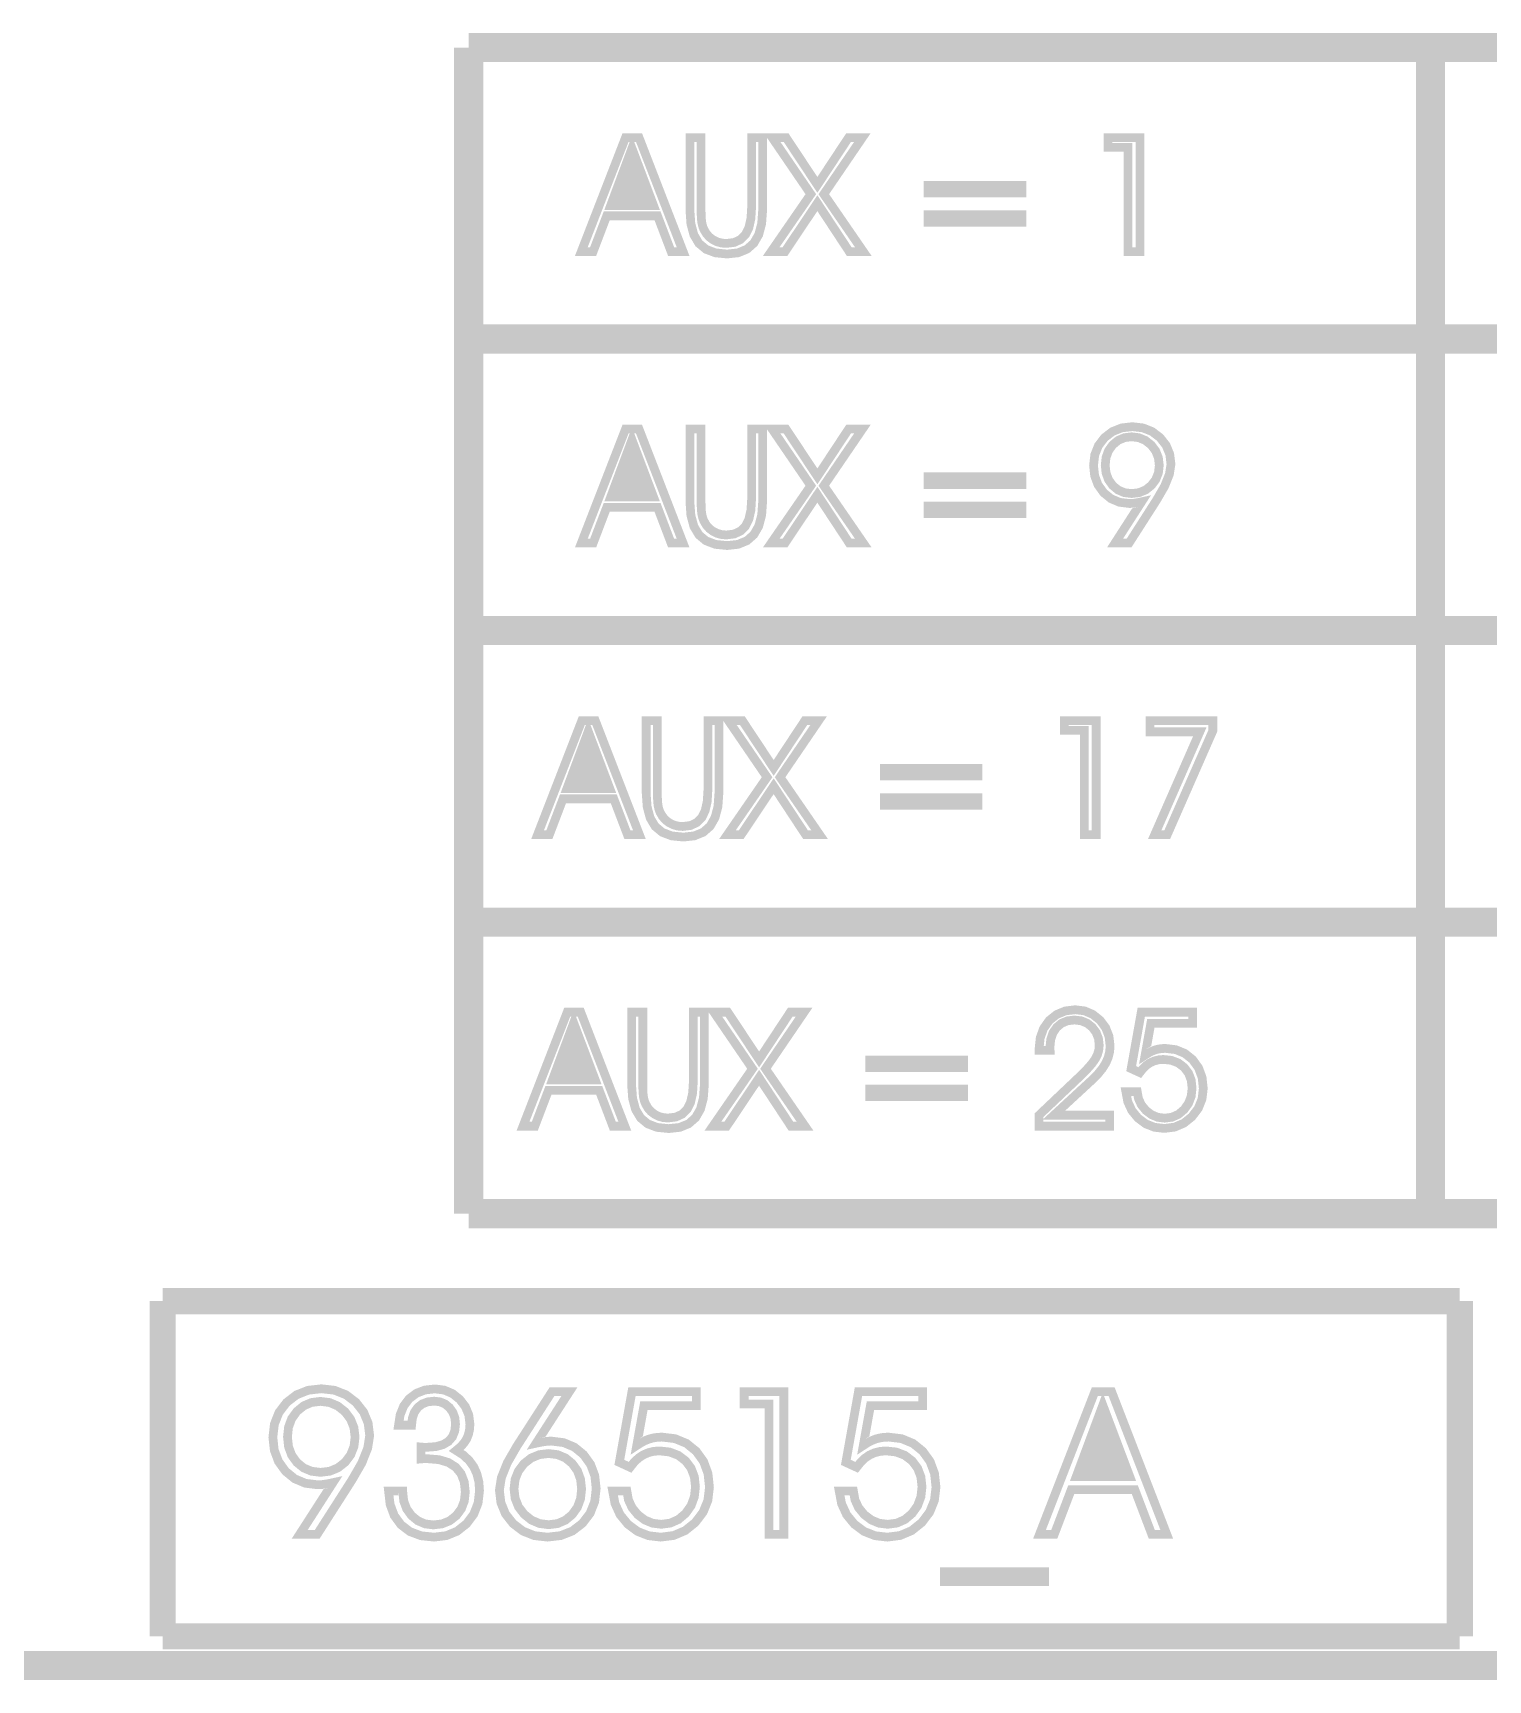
# Model space of a CAD drawing. Extents: x -1.96 to 2.19, y -1.6 to 2.11.
# Drawn here: x -0.038 to 0.461, y -1.602 to -1.037 of the extents above; entities that cross this region are included whole.
import ezdxf

# ---------------------------------------------------------------- set-up
doc = ezdxf.new("R2010")
doc.units = 0
doc.header["$LTSCALE"] = 0.000394
doc.layers.add('KO', color=7, linetype='CONTINUOUS')
doc.layers.add('TO', color=7, linetype='CONTINUOUS')

msp = doc.modelspace()

# ---------------------------------------------------------------- linework, layer by layer
at = {"layer": 'KO', "color": 7, "linetype": 'CONTINUOUS'}
for points, const_width in [([(0.006567, -1.471524), (0.451567, -1.471524)], 0.009), ([(0.006567, -1.586524), (0.006567, -1.471524)], 0.009), ([(0.451567, -1.586524), (0.451567, -1.471524)], 0.009), ([(0.006567, -1.586524), (0.451567, -1.586524)], 0.009), ([(-1.958433, -1.596524), (1.741563, -1.596524)], 0.01)]:
    msp.add_lwpolyline(points, dxfattribs=dict(at, const_width=const_width))
at = {"layer": 'TO', "color": 7, "linetype": 'CONTINUOUS'}
for points, const_width in [([(0.111567, -1.441524), (0.111567, -1.041524)], 0.01), ([(0.111567, -1.041524), (0.691567, -1.041524)], 0.01), ([(0.441567, -1.441524), (0.441567, -1.041524)], 0.01), ([(0.154248, -1.111528), (0.150197, -1.111528), (0.165374, -1.072409), (0.169996, -1.072409), (0.185126, -1.111528), (0.181016, -1.111528), (0.176339, -1.099248), (0.158925, -1.099248), (0.154248, -1.111528)], 0.003), ([(0.154248, -1.111528), (0.150197, -1.111528), (0.165374, -1.072409), (0.169996, -1.072409), (0.185126, -1.111528), (0.181016, -1.111528), (0.176339, -1.099248), (0.158925, -1.099248), (0.154248, -1.111528)], 0.003), ([(0.174992, -1.095728), (0.167575, -1.076087), (0.160264, -1.095728), (0.174992, -1.095728)], 0.003), ([(0.174992, -1.095728), (0.167575, -1.076087), (0.160264, -1.095728), (0.174992, -1.095728)], 0.003), ([(0.187453, -1.072409), (0.191295, -1.072409), (0.191295, -1.09715), (0.19132, -1.098906), (0.191396, -1.10034), (0.191524, -1.101449), (0.191712, -1.102363), (0.191964, -1.103203), (0.192283, -1.103972), (0.193096, -1.105355), (0.194121, -1.10652), (0.195366, -1.107465), (0.196774, -1.108168), (0.198303, -1.108591), (0.199953, -1.108732), (0.202649, -1.108395), (0.204833, -1.107386), (0.206508, -1.105705), (0.207685, -1.103325), (0.208391, -1.100203), (0.208626, -1.096343), (0.208626, -1.072409), (0.212413, -1.072409), (0.212413, -1.097287), (0.212077, -1.101927), (0.211068, -1.105707), (0.209386, -1.10863), (0.207027, -1.110702), (0.203969, -1.111947), (0.200217, -1.112362), (0.196214, -1.111956), (0.192992, -1.110736), (0.190543, -1.108705), (0.188825, -1.105815), (0.187796, -1.102009), (0.187453, -1.097287), (0.187453, -1.072409)], 0.003), ([(0.187453, -1.072409), (0.191295, -1.072409), (0.191295, -1.09715), (0.19132, -1.098906), (0.191396, -1.10034), (0.191524, -1.101449), (0.191712, -1.102363), (0.191964, -1.103203), (0.192283, -1.103972), (0.193096, -1.105355), (0.194121, -1.10652), (0.195366, -1.107465), (0.196774, -1.108168), (0.198303, -1.108591), (0.199953, -1.108732), (0.202649, -1.108395), (0.204833, -1.107386), (0.206508, -1.105705), (0.207685, -1.103325), (0.208391, -1.100203), (0.208626, -1.096343), (0.208626, -1.072409), (0.212413, -1.072409), (0.212413, -1.097287), (0.212077, -1.101927), (0.211068, -1.105707), (0.209386, -1.10863), (0.207027, -1.110702), (0.203969, -1.111947), (0.200217, -1.112362), (0.196214, -1.111956), (0.192992, -1.110736), (0.190543, -1.108705), (0.188825, -1.105815), (0.187796, -1.102009), (0.187453, -1.097287), (0.187453, -1.072409)], 0.003), ([(0.220071, -1.111528), (0.215339, -1.111528), (0.228937, -1.091831), (0.215669, -1.072409), (0.220445, -1.072409), (0.231193, -1.088638), (0.241906, -1.072409), (0.246638, -1.072409), (0.233394, -1.091831), (0.246957, -1.111528), (0.242126, -1.111528), (0.231193, -1.094921), (0.220071, -1.111528)], 0.003), ([(0.220071, -1.111528), (0.215339, -1.111528), (0.228937, -1.091831), (0.215669, -1.072409), (0.220445, -1.072409), (0.231193, -1.088638), (0.241906, -1.072409), (0.246638, -1.072409), (0.233394, -1.091831), (0.246957, -1.111528), (0.242126, -1.111528), (0.231193, -1.094921), (0.220071, -1.111528)], 0.003), ([(0.341835, -1.111528), (0.337752, -1.111528), (0.337752, -1.075764), (0.330929, -1.075764), (0.330929, -1.072409), (0.341835, -1.072409), (0.341835, -1.111528)], 0.003), ([(0.341835, -1.111528), (0.337752, -1.111528), (0.337752, -1.075764), (0.330929, -1.075764), (0.330929, -1.072409), (0.341835, -1.072409), (0.341835, -1.111528)], 0.003), ([(0.301331, -1.088795), (0.301331, -1.091425), (0.269146, -1.091425), (0.269146, -1.088795), (0.301331, -1.088795)], 0.003), ([(0.301331, -1.088795), (0.301331, -1.091425), (0.269146, -1.091425), (0.269146, -1.088795), (0.301331, -1.088795)], 0.003), ([(0.301331, -1.098819), (0.301331, -1.101449), (0.269146, -1.101449), (0.269146, -1.098819), (0.301331, -1.098819)], 0.003), ([(0.301331, -1.098819), (0.301331, -1.101449), (0.269146, -1.101449), (0.269146, -1.098819), (0.301331, -1.098819)], 0.003), ([(0.111567, -1.141524), (0.691567, -1.141524)], 0.01), ([(0.154248, -1.211528), (0.150197, -1.211528), (0.165374, -1.172409), (0.169996, -1.172409), (0.185126, -1.211528), (0.181016, -1.211528), (0.176339, -1.199248), (0.158925, -1.199248), (0.154248, -1.211528)], 0.003), ([(0.154248, -1.211528), (0.150197, -1.211528), (0.165374, -1.172409), (0.169996, -1.172409), (0.185126, -1.211528), (0.181016, -1.211528), (0.176339, -1.199248), (0.158925, -1.199248), (0.154248, -1.211528)], 0.003), ([(0.174992, -1.195728), (0.167575, -1.176087), (0.160264, -1.195728), (0.174992, -1.195728)], 0.003), ([(0.174992, -1.195728), (0.167575, -1.176087), (0.160264, -1.195728), (0.174992, -1.195728)], 0.003), ([(0.187453, -1.172409), (0.191295, -1.172409), (0.191295, -1.19715), (0.19132, -1.198906), (0.191396, -1.20034), (0.191524, -1.201449), (0.191712, -1.202363), (0.191964, -1.203203), (0.192283, -1.203972), (0.193096, -1.205355), (0.194121, -1.20652), (0.195366, -1.207465), (0.196774, -1.208168), (0.198303, -1.208591), (0.199953, -1.208732), (0.202649, -1.208395), (0.204833, -1.207386), (0.206508, -1.205705), (0.207685, -1.203325), (0.208391, -1.200203), (0.208626, -1.196343), (0.208626, -1.172409), (0.212413, -1.172409), (0.212413, -1.197287), (0.212077, -1.201927), (0.211068, -1.205707), (0.209386, -1.20863), (0.207027, -1.210702), (0.203969, -1.211947), (0.200217, -1.212362), (0.196214, -1.211956), (0.192992, -1.210736), (0.190543, -1.208705), (0.188825, -1.205815), (0.187796, -1.202009), (0.187453, -1.197287), (0.187453, -1.172409)], 0.003), ([(0.187453, -1.172409), (0.191295, -1.172409), (0.191295, -1.19715), (0.19132, -1.198906), (0.191396, -1.20034), (0.191524, -1.201449), (0.191712, -1.202363), (0.191964, -1.203203), (0.192283, -1.203972), (0.193096, -1.205355), (0.194121, -1.20652), (0.195366, -1.207465), (0.196774, -1.208168), (0.198303, -1.208591), (0.199953, -1.208732), (0.202649, -1.208395), (0.204833, -1.207386), (0.206508, -1.205705), (0.207685, -1.203325), (0.208391, -1.200203), (0.208626, -1.196343), (0.208626, -1.172409), (0.212413, -1.172409), (0.212413, -1.197287), (0.212077, -1.201927), (0.211068, -1.205707), (0.209386, -1.20863), (0.207027, -1.210702), (0.203969, -1.211947), (0.200217, -1.212362), (0.196214, -1.211956), (0.192992, -1.210736), (0.190543, -1.208705), (0.188825, -1.205815), (0.187796, -1.202009), (0.187453, -1.197287), (0.187453, -1.172409)], 0.003), ([(0.220071, -1.211528), (0.215339, -1.211528), (0.228937, -1.191831), (0.215669, -1.172409), (0.220445, -1.172409), (0.231193, -1.188638), (0.241906, -1.172409), (0.246638, -1.172409), (0.233394, -1.191831), (0.246957, -1.211528), (0.242126, -1.211528), (0.231193, -1.194921), (0.220071, -1.211528)], 0.003), ([(0.220071, -1.211528), (0.215339, -1.211528), (0.228937, -1.191831), (0.215669, -1.172409), (0.220445, -1.172409), (0.231193, -1.188638), (0.241906, -1.172409), (0.246638, -1.172409), (0.233394, -1.191831), (0.246957, -1.211528), (0.242126, -1.211528), (0.231193, -1.194921), (0.220071, -1.211528)], 0.003), ([(0.338102, -1.211528), (0.333295, -1.211528), (0.342421, -1.19735), (0.341608, -1.197528), (0.340837, -1.197674), (0.34011, -1.197791), (0.339435, -1.197875), (0.338802, -1.197922), (0.338213, -1.197937), (0.334867, -1.197525), (0.331933, -1.19629), (0.329409, -1.194232), (0.327476, -1.191546), (0.326318, -1.188437), (0.325933, -1.184906), (0.326351, -1.181278), (0.327605, -1.178097), (0.329693, -1.175362), (0.332425, -1.173261), (0.335613, -1.172002), (0.339256, -1.171583), (0.34284, -1.171996), (0.345995, -1.173237), (0.34872, -1.175307), (0.35082, -1.177975), (0.35208, -1.181023), (0.3525, -1.184449), (0.351962, -1.187891), (0.350348, -1.191941), (0.347657, -1.196598), (0.347379, -1.197038), (0.347147, -1.197405), (0.346961, -1.197701), (0.338102, -1.211528)], 0.003), ([(0.338102, -1.211528), (0.333295, -1.211528), (0.342421, -1.19735), (0.341608, -1.197528), (0.340837, -1.197674), (0.34011, -1.197791), (0.339435, -1.197875), (0.338802, -1.197922), (0.338213, -1.197937), (0.334867, -1.197525), (0.331933, -1.19629), (0.329409, -1.194232), (0.327476, -1.191546), (0.326318, -1.188437), (0.325933, -1.184906), (0.326351, -1.181278), (0.327605, -1.178097), (0.329693, -1.175362), (0.332425, -1.173261), (0.335613, -1.172002), (0.339256, -1.171583), (0.34284, -1.171996), (0.345995, -1.173237), (0.34872, -1.175307), (0.35082, -1.177975), (0.35208, -1.181023), (0.3525, -1.184449), (0.351962, -1.187891), (0.350348, -1.191941), (0.347657, -1.196598), (0.347379, -1.197038), (0.347147, -1.197405), (0.346961, -1.197701), (0.338102, -1.211528)], 0.003), ([(0.33902, -1.194528), (0.341556, -1.194216), (0.343807, -1.193282), (0.345768, -1.191728), (0.347281, -1.189725), (0.348189, -1.187431), (0.348492, -1.18485), (0.348183, -1.182242), (0.347256, -1.179918), (0.345713, -1.177882), (0.343728, -1.176308), (0.34148, -1.175365), (0.338965, -1.175051), (0.336544, -1.175356), (0.3344, -1.176269), (0.332535, -1.177791), (0.331093, -1.179786), (0.330229, -1.182121), (0.329941, -1.184795), (0.330225, -1.187462), (0.331079, -1.189791), (0.332508, -1.191783), (0.334368, -1.193307), (0.33654, -1.194222), (0.33902, -1.194528)], 0.003), ([(0.33902, -1.194528), (0.341556, -1.194216), (0.343807, -1.193282), (0.345768, -1.191728), (0.347281, -1.189725), (0.348189, -1.187431), (0.348492, -1.18485), (0.348183, -1.182242), (0.347256, -1.179918), (0.345713, -1.177882), (0.343728, -1.176308), (0.34148, -1.175365), (0.338965, -1.175051), (0.336544, -1.175356), (0.3344, -1.176269), (0.332535, -1.177791), (0.331093, -1.179786), (0.330229, -1.182121), (0.329941, -1.184795), (0.330225, -1.187462), (0.331079, -1.189791), (0.332508, -1.191783), (0.334368, -1.193307), (0.33654, -1.194222), (0.33902, -1.194528)], 0.003), ([(0.301331, -1.188795), (0.301331, -1.191425), (0.269146, -1.191425), (0.269146, -1.188795), (0.301331, -1.188795)], 0.003), ([(0.301331, -1.188795), (0.301331, -1.191425), (0.269146, -1.191425), (0.269146, -1.188795), (0.301331, -1.188795)], 0.003), ([(0.301331, -1.198819), (0.301331, -1.201449), (0.269146, -1.201449), (0.269146, -1.198819), (0.301331, -1.198819)], 0.003), ([(0.301331, -1.198819), (0.301331, -1.201449), (0.269146, -1.201449), (0.269146, -1.198819), (0.301331, -1.198819)], 0.003), ([(0.111567, -1.241524), (0.691567, -1.241524)], 0.01), ([(0.139248, -1.311528), (0.135197, -1.311528), (0.150374, -1.272409), (0.154996, -1.272409), (0.170126, -1.311528), (0.166016, -1.311528), (0.161339, -1.299248), (0.143925, -1.299248), (0.139248, -1.311528)], 0.003), ([(0.139248, -1.311528), (0.135197, -1.311528), (0.150374, -1.272409), (0.154996, -1.272409), (0.170126, -1.311528), (0.166016, -1.311528), (0.161339, -1.299248), (0.143925, -1.299248), (0.139248, -1.311528)], 0.003), ([(0.172453, -1.272409), (0.176295, -1.272409), (0.176295, -1.29715), (0.17632, -1.298906), (0.176396, -1.30034), (0.176524, -1.301449), (0.176712, -1.302363), (0.176964, -1.303203), (0.177283, -1.303972), (0.178096, -1.305355), (0.179121, -1.30652), (0.180366, -1.307465), (0.181774, -1.308168), (0.183303, -1.308591), (0.184953, -1.308732), (0.187649, -1.308395), (0.189833, -1.307386), (0.191508, -1.305705), (0.192685, -1.303325), (0.193391, -1.300203), (0.193626, -1.296343), (0.193626, -1.272409), (0.197413, -1.272409), (0.197413, -1.297287), (0.197077, -1.301927), (0.196068, -1.305707), (0.194386, -1.30863), (0.192027, -1.310702), (0.188969, -1.311947), (0.185217, -1.312362), (0.181214, -1.311956), (0.177992, -1.310736), (0.175543, -1.308705), (0.173825, -1.305815), (0.172796, -1.302009), (0.172453, -1.297287), (0.172453, -1.272409)], 0.003), ([(0.172453, -1.272409), (0.176295, -1.272409), (0.176295, -1.29715), (0.17632, -1.298906), (0.176396, -1.30034), (0.176524, -1.301449), (0.176712, -1.302363), (0.176964, -1.303203), (0.177283, -1.303972), (0.178096, -1.305355), (0.179121, -1.30652), (0.180366, -1.307465), (0.181774, -1.308168), (0.183303, -1.308591), (0.184953, -1.308732), (0.187649, -1.308395), (0.189833, -1.307386), (0.191508, -1.305705), (0.192685, -1.303325), (0.193391, -1.300203), (0.193626, -1.296343), (0.193626, -1.272409), (0.197413, -1.272409), (0.197413, -1.297287), (0.197077, -1.301927), (0.196068, -1.305707), (0.194386, -1.30863), (0.192027, -1.310702), (0.188969, -1.311947), (0.185217, -1.312362), (0.181214, -1.311956), (0.177992, -1.310736), (0.175543, -1.308705), (0.173825, -1.305815), (0.172796, -1.302009), (0.172453, -1.297287), (0.172453, -1.272409)], 0.003), ([(0.205071, -1.311528), (0.200339, -1.311528), (0.213937, -1.291831), (0.200669, -1.272409), (0.205445, -1.272409), (0.216193, -1.288638), (0.226906, -1.272409), (0.231638, -1.272409), (0.218394, -1.291831), (0.231957, -1.311528), (0.227126, -1.311528), (0.216193, -1.294921), (0.205071, -1.311528)], 0.003), ([(0.205071, -1.311528), (0.200339, -1.311528), (0.213937, -1.291831), (0.200669, -1.272409), (0.205445, -1.272409), (0.216193, -1.288638), (0.226906, -1.272409), (0.231638, -1.272409), (0.218394, -1.291831), (0.231957, -1.311528), (0.227126, -1.311528), (0.216193, -1.294921), (0.205071, -1.311528)], 0.003), ([(0.326835, -1.311528), (0.322752, -1.311528), (0.322752, -1.275764), (0.315929, -1.275764), (0.315929, -1.272409), (0.326835, -1.272409), (0.326835, -1.311528)], 0.003), ([(0.326835, -1.311528), (0.322752, -1.311528), (0.322752, -1.275764), (0.315929, -1.275764), (0.315929, -1.272409), (0.326835, -1.272409), (0.326835, -1.311528)], 0.003), ([(0.351217, -1.311528), (0.346917, -1.311528), (0.362394, -1.276252), (0.345276, -1.276252), (0.345276, -1.272409), (0.36685, -1.272409), (0.36685, -1.275929), (0.351217, -1.311528)], 0.003), ([(0.351217, -1.311528), (0.346917, -1.311528), (0.362394, -1.276252), (0.345276, -1.276252), (0.345276, -1.272409), (0.36685, -1.272409), (0.36685, -1.275929), (0.351217, -1.311528)], 0.003), ([(0.159992, -1.295728), (0.152575, -1.276087), (0.145264, -1.295728), (0.159992, -1.295728)], 0.003), ([(0.159992, -1.295728), (0.152575, -1.276087), (0.145264, -1.295728), (0.159992, -1.295728)], 0.003), ([(0.286331, -1.288795), (0.286331, -1.291425), (0.254146, -1.291425), (0.254146, -1.288795), (0.286331, -1.288795)], 0.003), ([(0.286331, -1.288795), (0.286331, -1.291425), (0.254146, -1.291425), (0.254146, -1.288795), (0.286331, -1.288795)], 0.003), ([(0.286331, -1.298819), (0.286331, -1.301449), (0.254146, -1.301449), (0.254146, -1.298819), (0.286331, -1.298819)], 0.003), ([(0.286331, -1.298819), (0.286331, -1.301449), (0.254146, -1.301449), (0.254146, -1.298819), (0.286331, -1.298819)], 0.003), ([(0.111567, -1.341524), (0.691567, -1.341524)], 0.01), ([(0.134248, -1.411528), (0.130197, -1.411528), (0.145374, -1.372409), (0.149996, -1.372409), (0.165126, -1.411528), (0.161016, -1.411528), (0.156339, -1.399248), (0.138925, -1.399248), (0.134248, -1.411528)], 0.003), ([(0.134248, -1.411528), (0.130197, -1.411528), (0.145374, -1.372409), (0.149996, -1.372409), (0.165126, -1.411528), (0.161016, -1.411528), (0.156339, -1.399248), (0.138925, -1.399248), (0.134248, -1.411528)], 0.003), ([(0.154992, -1.395728), (0.147575, -1.376087), (0.140264, -1.395728), (0.154992, -1.395728)], 0.003), ([(0.154992, -1.395728), (0.147575, -1.376087), (0.140264, -1.395728), (0.154992, -1.395728)], 0.003), ([(0.167453, -1.372409), (0.171295, -1.372409), (0.171295, -1.39715), (0.17132, -1.398906), (0.171396, -1.40034), (0.171524, -1.401449), (0.171712, -1.402363), (0.171964, -1.403203), (0.172283, -1.403972), (0.173096, -1.405355), (0.174121, -1.40652), (0.175366, -1.407465), (0.176774, -1.408168), (0.178303, -1.408591), (0.179953, -1.408732), (0.182649, -1.408395), (0.184833, -1.407386), (0.186508, -1.405705), (0.187685, -1.403325), (0.188391, -1.400203), (0.188626, -1.396343), (0.188626, -1.372409), (0.192413, -1.372409), (0.192413, -1.397287), (0.192077, -1.401927), (0.191068, -1.405707), (0.189386, -1.40863), (0.187027, -1.410702), (0.183969, -1.411947), (0.180217, -1.412362), (0.176214, -1.411956), (0.172992, -1.410736), (0.170543, -1.408705), (0.168825, -1.405815), (0.167796, -1.402009), (0.167453, -1.397287), (0.167453, -1.372409)], 0.003), ([(0.167453, -1.372409), (0.171295, -1.372409), (0.171295, -1.39715), (0.17132, -1.398906), (0.171396, -1.40034), (0.171524, -1.401449), (0.171712, -1.402363), (0.171964, -1.403203), (0.172283, -1.403972), (0.173096, -1.405355), (0.174121, -1.40652), (0.175366, -1.407465), (0.176774, -1.408168), (0.178303, -1.408591), (0.179953, -1.408732), (0.182649, -1.408395), (0.184833, -1.407386), (0.186508, -1.405705), (0.187685, -1.403325), (0.188391, -1.400203), (0.188626, -1.396343), (0.188626, -1.372409), (0.192413, -1.372409), (0.192413, -1.397287), (0.192077, -1.401927), (0.191068, -1.405707), (0.189386, -1.40863), (0.187027, -1.410702), (0.183969, -1.411947), (0.180217, -1.412362), (0.176214, -1.411956), (0.172992, -1.410736), (0.170543, -1.408705), (0.168825, -1.405815), (0.167796, -1.402009), (0.167453, -1.397287), (0.167453, -1.372409)], 0.003), ([(0.200071, -1.411528), (0.195339, -1.411528), (0.208937, -1.391831), (0.195669, -1.372409), (0.200445, -1.372409), (0.211193, -1.388638), (0.221906, -1.372409), (0.226638, -1.372409), (0.213394, -1.391831), (0.226957, -1.411528), (0.222126, -1.411528), (0.211193, -1.394921), (0.200071, -1.411528)], 0.003), ([(0.200071, -1.411528), (0.195339, -1.411528), (0.208937, -1.391831), (0.195669, -1.372409), (0.200445, -1.372409), (0.211193, -1.388638), (0.221906, -1.372409), (0.226638, -1.372409), (0.213394, -1.391831), (0.226957, -1.411528), (0.222126, -1.411528), (0.211193, -1.394921), (0.200071, -1.411528)], 0.003), ([(0.331508, -1.411528), (0.307252, -1.411528), (0.307252, -1.40774), (0.321118, -1.394583), (0.323548, -1.392168), (0.325359, -1.390116), (0.326555, -1.388429), (0.327296, -1.386907), (0.327739, -1.385348), (0.327886, -1.383752), (0.327619, -1.381435), (0.326819, -1.37938), (0.325484, -1.377591), (0.323734, -1.376208), (0.321696, -1.375381), (0.319366, -1.375106), (0.316995, -1.375388), (0.314962, -1.376233), (0.313268, -1.377646), (0.312, -1.379526), (0.311239, -1.381776), (0.310984, -1.384402), (0.310988, -1.384557), (0.310998, -1.384745), (0.311012, -1.384961), (0.311028, -1.385179), (0.311037, -1.385359), (0.311039, -1.385504), (0.307252, -1.385504), (0.307252, -1.384917), (0.307638, -1.381218), (0.308796, -1.378008), (0.310728, -1.375287), (0.313271, -1.373232), (0.316259, -1.371995), (0.319689, -1.371583), (0.32284, -1.371981), (0.325657, -1.373176), (0.328142, -1.375169), (0.330074, -1.377749), (0.331232, -1.380699), (0.331618, -1.384016), (0.331456, -1.386015), (0.330968, -1.387958), (0.33015, -1.389843), (0.328988, -1.391712), (0.327445, -1.39362), (0.32552, -1.395571), (0.312335, -1.40774), (0.331508, -1.40774), (0.331508, -1.411528)], 0.003), ([(0.331508, -1.411528), (0.307252, -1.411528), (0.307252, -1.40774), (0.321118, -1.394583), (0.323548, -1.392168), (0.325359, -1.390116), (0.326555, -1.388429), (0.327296, -1.386907), (0.327739, -1.385348), (0.327886, -1.383752), (0.327619, -1.381435), (0.326819, -1.37938), (0.325484, -1.377591), (0.323734, -1.376208), (0.321696, -1.375381), (0.319366, -1.375106), (0.316995, -1.375388), (0.314962, -1.376233), (0.313268, -1.377646), (0.312, -1.379526), (0.311239, -1.381776), (0.310984, -1.384402), (0.310988, -1.384557), (0.310998, -1.384745), (0.311012, -1.384961), (0.311028, -1.385179), (0.311037, -1.385359), (0.311039, -1.385504), (0.307252, -1.385504), (0.307252, -1.384917), (0.307638, -1.381218), (0.308796, -1.378008), (0.310728, -1.375287), (0.313271, -1.373232), (0.316259, -1.371995), (0.319689, -1.371583), (0.32284, -1.371981), (0.325657, -1.373176), (0.328142, -1.375169), (0.330074, -1.377749), (0.331232, -1.380699), (0.331618, -1.384016), (0.331456, -1.386015), (0.330968, -1.387958), (0.33015, -1.389843), (0.328988, -1.391712), (0.327445, -1.39362), (0.32552, -1.395571), (0.312335, -1.40774), (0.331508, -1.40774), (0.331508, -1.411528)], 0.003), ([(0.33702, -1.399654), (0.340917, -1.399654), (0.341345, -1.402067), (0.342338, -1.404227), (0.343898, -1.406126), (0.345841, -1.407603), (0.347989, -1.408491), (0.350343, -1.408787), (0.352841, -1.408457), (0.355067, -1.407466), (0.35702, -1.405815), (0.358533, -1.403685), (0.359441, -1.401243), (0.359744, -1.398496), (0.359441, -1.395749), (0.358533, -1.393372), (0.35702, -1.391362), (0.355015, -1.389849), (0.352636, -1.388941), (0.349886, -1.388638), (0.348277, -1.388763), (0.346773, -1.389138), (0.345374, -1.38976), (0.344084, -1.39063), (0.342895, -1.39176), (0.341807, -1.39315), (0.338843, -1.391783), (0.342311, -1.372409), (0.359953, -1.372409), (0.359953, -1.376252), (0.345594, -1.376252), (0.34363, -1.387161), (0.344754, -1.386428), (0.345866, -1.385841), (0.346969, -1.385402), (0.348107, -1.385096), (0.349302, -1.384912), (0.350555, -1.38485), (0.354141, -1.385282), (0.357268, -1.386573), (0.359937, -1.38872), (0.361963, -1.391537), (0.36318, -1.394832), (0.363587, -1.398606), (0.363152, -1.402213), (0.361849, -1.405443), (0.359677, -1.408299), (0.356888, -1.410525), (0.353729, -1.411861), (0.350205, -1.412307), (0.346854, -1.411913), (0.343844, -1.410728), (0.341181, -1.408748), (0.339061, -1.406154), (0.337672, -1.403122), (0.33702, -1.399654)], 0.003), ([(0.33702, -1.399654), (0.340917, -1.399654), (0.341345, -1.402067), (0.342338, -1.404227), (0.343898, -1.406126), (0.345841, -1.407603), (0.347989, -1.408491), (0.350343, -1.408787), (0.352841, -1.408457), (0.355067, -1.407466), (0.35702, -1.405815), (0.358533, -1.403685), (0.359441, -1.401243), (0.359744, -1.398496), (0.359441, -1.395749), (0.358533, -1.393372), (0.35702, -1.391362), (0.355015, -1.389849), (0.352636, -1.388941), (0.349886, -1.388638), (0.348277, -1.388763), (0.346773, -1.389138), (0.345374, -1.38976), (0.344084, -1.39063), (0.342895, -1.39176), (0.341807, -1.39315), (0.338843, -1.391783), (0.342311, -1.372409), (0.359953, -1.372409), (0.359953, -1.376252), (0.345594, -1.376252), (0.34363, -1.387161), (0.344754, -1.386428), (0.345866, -1.385841), (0.346969, -1.385402), (0.348107, -1.385096), (0.349302, -1.384912), (0.350555, -1.38485), (0.354141, -1.385282), (0.357268, -1.386573), (0.359937, -1.38872), (0.361963, -1.391537), (0.36318, -1.394832), (0.363587, -1.398606), (0.363152, -1.402213), (0.361849, -1.405443), (0.359677, -1.408299), (0.356888, -1.410525), (0.353729, -1.411861), (0.350205, -1.412307), (0.346854, -1.411913), (0.343844, -1.410728), (0.341181, -1.408748), (0.339061, -1.406154), (0.337672, -1.403122), (0.33702, -1.399654)], 0.003), ([(0.281331, -1.388795), (0.281331, -1.391425), (0.249146, -1.391425), (0.249146, -1.388795), (0.281331, -1.388795)], 0.003), ([(0.281331, -1.388795), (0.281331, -1.391425), (0.249146, -1.391425), (0.249146, -1.388795), (0.281331, -1.388795)], 0.003), ([(0.281331, -1.398819), (0.281331, -1.401449), (0.249146, -1.401449), (0.249146, -1.398819), (0.281331, -1.398819)], 0.003), ([(0.281331, -1.398819), (0.281331, -1.401449), (0.249146, -1.401449), (0.249146, -1.398819), (0.281331, -1.398819)], 0.003), ([(0.111567, -1.441524), (0.691567, -1.441524)], 0.01), ([(0.059594, -1.551528), (0.053587, -1.551528), (0.064992, -1.533807), (0.063976, -1.534029), (0.063013, -1.534213), (0.062102, -1.534358), (0.061259, -1.534461), (0.060468, -1.53452), (0.059732, -1.534539), (0.055551, -1.534024), (0.051883, -1.53248), (0.048728, -1.529909), (0.046312, -1.526551), (0.044864, -1.522665), (0.044382, -1.518252), (0.044905, -1.513716), (0.046473, -1.509739), (0.049083, -1.506319), (0.052498, -1.503693), (0.056485, -1.502121), (0.061039, -1.501598), (0.065517, -1.502115), (0.06946, -1.503665), (0.072866, -1.506252), (0.075493, -1.509586), (0.077066, -1.513396), (0.077591, -1.517677), (0.076918, -1.52198), (0.0749, -1.527044), (0.071539, -1.532866), (0.071189, -1.533416), (0.0709, -1.533874), (0.070665, -1.53424), (0.059594, -1.551528)], 0.003), ([(0.059594, -1.551528), (0.053587, -1.551528), (0.064992, -1.533807), (0.063976, -1.534029), (0.063013, -1.534213), (0.062102, -1.534358), (0.061259, -1.534461), (0.060468, -1.53452), (0.059732, -1.534539), (0.055551, -1.534024), (0.051883, -1.53248), (0.048728, -1.529909), (0.046312, -1.526551), (0.044864, -1.522665), (0.044382, -1.518252), (0.044905, -1.513716), (0.046473, -1.509739), (0.049083, -1.506319), (0.052498, -1.503693), (0.056485, -1.502121), (0.061039, -1.501598), (0.065517, -1.502115), (0.06946, -1.503665), (0.072866, -1.506252), (0.075493, -1.509586), (0.077066, -1.513396), (0.077591, -1.517677), (0.076918, -1.52198), (0.0749, -1.527044), (0.071539, -1.532866), (0.071189, -1.533416), (0.0709, -1.533874), (0.070665, -1.53424), (0.059594, -1.551528)], 0.003), ([(0.088949, -1.536685), (0.088949, -1.537087), (0.089281, -1.540132), (0.090282, -1.542808), (0.091953, -1.545118), (0.094115, -1.546888), (0.096594, -1.547952), (0.099394, -1.548307), (0.102403, -1.547955), (0.105038, -1.546897), (0.107299, -1.54513), (0.109027, -1.542819), (0.110061, -1.540117), (0.110406, -1.537016), (0.11004, -1.533578), (0.108943, -1.530738), (0.107118, -1.5285), (0.104586, -1.526887), (0.101371, -1.52592), (0.097476, -1.525598), (0.096925, -1.525599), (0.096461, -1.525602), (0.096091, -1.52561), (0.095777, -1.525626), (0.095493, -1.525646), (0.095232, -1.525669), (0.095232, -1.521598), (0.095488, -1.521622), (0.095754, -1.521642), (0.096031, -1.521657), (0.096377, -1.521666), (0.096816, -1.521669), (0.09735, -1.521669), (0.100305, -1.521448), (0.102727, -1.520782), (0.104618, -1.519673), (0.105967, -1.518117), (0.106777, -1.516132), (0.107047, -1.513713), (0.106815, -1.511558), (0.10612, -1.509675), (0.104965, -1.508063), (0.103458, -1.506831), (0.101716, -1.506095), (0.099736, -1.50585), (0.097512, -1.506091), (0.095632, -1.506812), (0.094094, -1.508016), (0.092944, -1.509652), (0.092239, -1.511671), (0.091976, -1.514079), (0.087504, -1.514079), (0.088048, -1.510535), (0.089266, -1.507511), (0.091161, -1.505012), (0.093638, -1.503147), (0.096572, -1.502027), (0.099965, -1.501654), (0.103135, -1.502051), (0.105974, -1.503243), (0.10848, -1.505228), (0.110429, -1.507762), (0.111598, -1.510591), (0.111988, -1.513713), (0.111863, -1.515577), (0.111488, -1.517274), (0.110866, -1.518803), (0.109961, -1.520206), (0.108757, -1.521529), (0.107256, -1.52278), (0.109696, -1.524335), (0.111699, -1.526187), (0.11326, -1.528339), (0.11438, -1.530779), (0.115054, -1.533516), (0.11528, -1.536547), (0.114786, -1.540811), (0.113303, -1.544597), (0.110831, -1.547906), (0.107611, -1.550456), (0.103888, -1.551989), (0.099665, -1.5525), (0.095221, -1.55203), (0.091448, -1.550621), (0.088343, -1.548272), (0.086018, -1.545105), (0.084597, -1.541243), (0.084079, -1.536685), (0.088949, -1.536685)], 0.003), ([(0.088949, -1.536685), (0.088949, -1.537087), (0.089281, -1.540132), (0.090282, -1.542808), (0.091953, -1.545118), (0.094115, -1.546888), (0.096594, -1.547952), (0.099394, -1.548307), (0.102403, -1.547955), (0.105038, -1.546897), (0.107299, -1.54513), (0.109027, -1.542819), (0.110061, -1.540117), (0.110406, -1.537016), (0.11004, -1.533578), (0.108943, -1.530738), (0.107118, -1.5285), (0.104586, -1.526887), (0.101371, -1.52592), (0.097476, -1.525598), (0.096925, -1.525599), (0.096461, -1.525602), (0.096091, -1.52561), (0.095777, -1.525626), (0.095493, -1.525646), (0.095232, -1.525669), (0.095232, -1.521598), (0.095488, -1.521622), (0.095754, -1.521642), (0.096031, -1.521657), (0.096377, -1.521666), (0.096816, -1.521669), (0.09735, -1.521669), (0.100305, -1.521448), (0.102727, -1.520782), (0.104618, -1.519673), (0.105967, -1.518117), (0.106777, -1.516132), (0.107047, -1.513713), (0.106815, -1.511558), (0.10612, -1.509675), (0.104965, -1.508063), (0.103458, -1.506831), (0.101716, -1.506095), (0.099736, -1.50585), (0.097512, -1.506091), (0.095632, -1.506812), (0.094094, -1.508016), (0.092944, -1.509652), (0.092239, -1.511671), (0.091976, -1.514079), (0.087504, -1.514079), (0.088048, -1.510535), (0.089266, -1.507511), (0.091161, -1.505012), (0.093638, -1.503147), (0.096572, -1.502027), (0.099965, -1.501654), (0.103135, -1.502051), (0.105974, -1.503243), (0.10848, -1.505228), (0.110429, -1.507762), (0.111598, -1.510591), (0.111988, -1.513713), (0.111863, -1.515577), (0.111488, -1.517274), (0.110866, -1.518803), (0.109961, -1.520206), (0.108757, -1.521529), (0.107256, -1.52278), (0.109696, -1.524335), (0.111699, -1.526187), (0.11326, -1.528339), (0.11438, -1.530779), (0.115054, -1.533516), (0.11528, -1.536547), (0.114786, -1.540811), (0.113303, -1.544597), (0.110831, -1.547906), (0.107611, -1.550456), (0.103888, -1.551989), (0.099665, -1.5525), (0.095221, -1.55203), (0.091448, -1.550621), (0.088343, -1.548272), (0.086018, -1.545105), (0.084597, -1.541243), (0.084079, -1.536685), (0.088949, -1.536685)], 0.003), ([(0.14013, -1.50263), (0.146102, -1.50263), (0.134697, -1.520291), (0.135713, -1.52007), (0.136676, -1.519886), (0.137587, -1.51974), (0.13843, -1.519637), (0.139221, -1.519578), (0.139957, -1.519559), (0.144138, -1.520074), (0.147806, -1.521619), (0.150961, -1.524189), (0.153377, -1.527547), (0.154825, -1.531433), (0.155307, -1.535846), (0.15478, -1.540366), (0.1532, -1.54434), (0.150571, -1.547768), (0.147138, -1.550396), (0.143141, -1.551974), (0.138583, -1.5525), (0.134109, -1.551984), (0.130177, -1.550434), (0.126787, -1.547846), (0.124181, -1.544509), (0.122619, -1.540687), (0.122098, -1.536386), (0.122772, -1.532102), (0.12479, -1.527044), (0.128154, -1.521209), (0.128519, -1.520651), (0.12882, -1.520189), (0.129059, -1.519823), (0.14013, -1.50263)], 0.003), ([(0.14013, -1.50263), (0.146102, -1.50263), (0.134697, -1.520291), (0.135713, -1.52007), (0.136676, -1.519886), (0.137587, -1.51974), (0.13843, -1.519637), (0.139221, -1.519578), (0.139957, -1.519559), (0.144138, -1.520074), (0.147806, -1.521619), (0.150961, -1.524189), (0.153377, -1.527547), (0.154825, -1.531433), (0.155307, -1.535846), (0.15478, -1.540366), (0.1532, -1.54434), (0.150571, -1.547768), (0.147138, -1.550396), (0.143141, -1.551974), (0.138583, -1.5525), (0.134109, -1.551984), (0.130177, -1.550434), (0.126787, -1.547846), (0.124181, -1.544509), (0.122619, -1.540687), (0.122098, -1.536386), (0.122772, -1.532102), (0.12479, -1.527044), (0.128154, -1.521209), (0.128519, -1.520651), (0.12882, -1.520189), (0.129059, -1.519823), (0.14013, -1.50263)], 0.003), ([(0.160957, -1.536685), (0.165831, -1.536685), (0.166365, -1.539701), (0.167606, -1.5424), (0.169555, -1.544776), (0.171985, -1.54662), (0.17467, -1.547729), (0.177614, -1.548098), (0.180734, -1.547686), (0.183516, -1.546449), (0.185957, -1.544386), (0.187849, -1.541724), (0.188984, -1.538673), (0.189362, -1.53524), (0.188984, -1.531804), (0.187849, -1.528832), (0.185957, -1.526323), (0.183452, -1.52443), (0.180478, -1.523295), (0.177039, -1.522917), (0.17503, -1.523073), (0.173151, -1.52354), (0.171402, -1.524315), (0.169789, -1.525405), (0.168301, -1.526817), (0.166941, -1.528555), (0.16324, -1.52685), (0.167571, -1.50263), (0.189626, -1.50263), (0.189626, -1.507429), (0.171673, -1.507429), (0.16922, -1.521071), (0.170625, -1.520155), (0.172015, -1.519421), (0.173394, -1.51887), (0.174815, -1.518488), (0.176309, -1.518258), (0.177878, -1.518181), (0.182359, -1.51872), (0.186268, -1.520334), (0.189602, -1.52302), (0.192136, -1.526539), (0.193658, -1.530657), (0.194165, -1.535378), (0.193622, -1.539886), (0.191994, -1.543924), (0.189283, -1.547492), (0.185795, -1.550273), (0.181845, -1.551943), (0.177441, -1.5525), (0.173251, -1.552007), (0.169488, -1.550527), (0.166161, -1.548055), (0.16351, -1.544812), (0.161773, -1.54102), (0.160957, -1.536685)], 0.003), ([(0.160957, -1.536685), (0.165831, -1.536685), (0.166365, -1.539701), (0.167606, -1.5424), (0.169555, -1.544776), (0.171985, -1.54662), (0.17467, -1.547729), (0.177614, -1.548098), (0.180734, -1.547686), (0.183516, -1.546449), (0.185957, -1.544386), (0.187849, -1.541724), (0.188984, -1.538673), (0.189362, -1.53524), (0.188984, -1.531804), (0.187849, -1.528832), (0.185957, -1.526323), (0.183452, -1.52443), (0.180478, -1.523295), (0.177039, -1.522917), (0.17503, -1.523073), (0.173151, -1.52354), (0.171402, -1.524315), (0.169789, -1.525405), (0.168301, -1.526817), (0.166941, -1.528555), (0.16324, -1.52685), (0.167571, -1.50263), (0.189626, -1.50263), (0.189626, -1.507429), (0.171673, -1.507429), (0.16922, -1.521071), (0.170625, -1.520155), (0.172015, -1.519421), (0.173394, -1.51887), (0.174815, -1.518488), (0.176309, -1.518258), (0.177878, -1.518181), (0.182359, -1.51872), (0.186268, -1.520334), (0.189602, -1.52302), (0.192136, -1.526539), (0.193658, -1.530657), (0.194165, -1.535378), (0.193622, -1.539886), (0.191994, -1.543924), (0.189283, -1.547492), (0.185795, -1.550273), (0.181845, -1.551943), (0.177441, -1.5525), (0.173251, -1.552007), (0.169488, -1.550527), (0.166161, -1.548055), (0.16351, -1.544812), (0.161773, -1.54102), (0.160957, -1.536685)], 0.003), ([(0.219693, -1.551528), (0.214591, -1.551528), (0.214591, -1.506823), (0.206063, -1.506823), (0.206063, -1.50263), (0.219693, -1.50263), (0.219693, -1.551528)], 0.003), ([(0.219693, -1.551528), (0.214591, -1.551528), (0.214591, -1.506823), (0.206063, -1.506823), (0.206063, -1.50263), (0.219693, -1.50263), (0.219693, -1.551528)], 0.003), ([(0.238673, -1.536685), (0.243547, -1.536685), (0.244082, -1.539701), (0.245323, -1.5424), (0.247272, -1.544776), (0.249701, -1.54662), (0.252387, -1.547729), (0.255331, -1.548098), (0.258451, -1.547686), (0.261233, -1.546449), (0.263673, -1.544386), (0.265566, -1.541724), (0.266701, -1.538673), (0.267079, -1.53524), (0.266701, -1.531804), (0.265566, -1.528832), (0.263673, -1.526323), (0.261169, -1.52443), (0.258195, -1.523295), (0.254756, -1.522917), (0.252747, -1.523073), (0.250868, -1.52354), (0.249118, -1.524315), (0.247506, -1.525405), (0.246018, -1.526817), (0.244657, -1.528555), (0.240957, -1.52685), (0.245287, -1.50263), (0.267343, -1.50263), (0.267343, -1.507429), (0.24939, -1.507429), (0.246937, -1.521071), (0.248342, -1.520155), (0.249732, -1.519421), (0.25111, -1.51887), (0.252532, -1.518488), (0.254026, -1.518258), (0.255594, -1.518181), (0.260076, -1.51872), (0.263984, -1.520334), (0.267319, -1.52302), (0.269853, -1.526539), (0.271374, -1.530657), (0.271882, -1.535378), (0.271339, -1.539886), (0.269711, -1.543924), (0.267, -1.547492), (0.263512, -1.550273), (0.259562, -1.551943), (0.255157, -1.5525), (0.250967, -1.552007), (0.247205, -1.550527), (0.243878, -1.548055), (0.241227, -1.544812), (0.23949, -1.54102), (0.238673, -1.536685)], 0.003), ([(0.238673, -1.536685), (0.243547, -1.536685), (0.244082, -1.539701), (0.245323, -1.5424), (0.247272, -1.544776), (0.249701, -1.54662), (0.252387, -1.547729), (0.255331, -1.548098), (0.258451, -1.547686), (0.261233, -1.546449), (0.263673, -1.544386), (0.265566, -1.541724), (0.266701, -1.538673), (0.267079, -1.53524), (0.266701, -1.531804), (0.265566, -1.528832), (0.263673, -1.526323), (0.261169, -1.52443), (0.258195, -1.523295), (0.254756, -1.522917), (0.252747, -1.523073), (0.250868, -1.52354), (0.249118, -1.524315), (0.247506, -1.525405), (0.246018, -1.526817), (0.244657, -1.528555), (0.240957, -1.52685), (0.245287, -1.50263), (0.267343, -1.50263), (0.267343, -1.507429), (0.24939, -1.507429), (0.246937, -1.521071), (0.248342, -1.520155), (0.249732, -1.519421), (0.25111, -1.51887), (0.252532, -1.518488), (0.254026, -1.518258), (0.255594, -1.518181), (0.260076, -1.51872), (0.263984, -1.520334), (0.267319, -1.52302), (0.269853, -1.526539), (0.271374, -1.530657), (0.271882, -1.535378), (0.271339, -1.539886), (0.269711, -1.543924), (0.267, -1.547492), (0.263512, -1.550273), (0.259562, -1.551943), (0.255157, -1.5525), (0.250967, -1.552007), (0.247205, -1.550527), (0.243878, -1.548055), (0.241227, -1.544812), (0.23949, -1.54102), (0.238673, -1.536685)], 0.003), ([(0.312461, -1.551528), (0.307394, -1.551528), (0.326366, -1.50263), (0.332142, -1.50263), (0.351055, -1.551528), (0.345921, -1.551528), (0.340075, -1.536181), (0.318307, -1.536181), (0.312461, -1.551528)], 0.003), ([(0.312461, -1.551528), (0.307394, -1.551528), (0.326366, -1.50263), (0.332142, -1.50263), (0.351055, -1.551528), (0.345921, -1.551528), (0.340075, -1.536181), (0.318307, -1.536181), (0.312461, -1.551528)], 0.003), ([(0.06074, -1.530276), (0.06391, -1.529886), (0.066724, -1.52872), (0.069177, -1.52678), (0.071068, -1.524273), (0.072204, -1.521407), (0.072583, -1.518181), (0.072196, -1.51492), (0.071036, -1.512015), (0.069106, -1.509472), (0.066627, -1.507504), (0.063816, -1.506323), (0.060669, -1.505929), (0.057645, -1.506311), (0.054967, -1.507454), (0.052638, -1.509358), (0.050833, -1.511851), (0.049753, -1.514771), (0.049394, -1.518114), (0.049749, -1.521446), (0.050817, -1.524358), (0.052602, -1.52685), (0.054927, -1.528752), (0.057641, -1.529894), (0.06074, -1.530276)], 0.003), ([(0.06074, -1.530276), (0.06391, -1.529886), (0.066724, -1.52872), (0.069177, -1.52678), (0.071068, -1.524273), (0.072204, -1.521407), (0.072583, -1.518181), (0.072196, -1.51492), (0.071036, -1.512015), (0.069106, -1.509472), (0.066627, -1.507504), (0.063816, -1.506323), (0.060669, -1.505929), (0.057645, -1.506311), (0.054967, -1.507454), (0.052638, -1.509358), (0.050833, -1.511851), (0.049753, -1.514771), (0.049394, -1.518114), (0.049749, -1.521446), (0.050817, -1.524358), (0.052602, -1.52685), (0.054927, -1.528752), (0.057641, -1.529894), (0.06074, -1.530276)], 0.003), ([(0.33839, -1.531776), (0.329114, -1.507224), (0.31998, -1.531776), (0.33839, -1.531776)], 0.003), ([(0.33839, -1.531776), (0.329114, -1.507224), (0.31998, -1.531776), (0.33839, -1.531776)], 0.003), ([(0.138949, -1.523823), (0.135779, -1.524212), (0.132965, -1.525378), (0.130512, -1.527319), (0.128622, -1.529825), (0.127488, -1.532692), (0.12711, -1.535917), (0.127497, -1.539187), (0.128657, -1.5421), (0.130594, -1.544661), (0.133082, -1.546649), (0.13589, -1.54784), (0.13902, -1.548236), (0.142044, -1.547851), (0.144723, -1.546696), (0.147055, -1.544776), (0.148859, -1.542263), (0.149939, -1.539332), (0.150299, -1.535984), (0.149943, -1.532652), (0.148873, -1.52974), (0.147087, -1.527248), (0.144762, -1.525347), (0.142048, -1.524204), (0.138949, -1.523823)], 0.003), ([(0.138949, -1.523823), (0.135779, -1.524212), (0.132965, -1.525378), (0.130512, -1.527319), (0.128622, -1.529825), (0.127488, -1.532692), (0.12711, -1.535917), (0.127497, -1.539187), (0.128657, -1.5421), (0.130594, -1.544661), (0.133082, -1.546649), (0.13589, -1.54784), (0.13902, -1.548236), (0.142044, -1.547851), (0.144723, -1.546696), (0.147055, -1.544776), (0.148859, -1.542263), (0.149939, -1.539332), (0.150299, -1.535984), (0.149943, -1.532652), (0.148873, -1.52974), (0.147087, -1.527248), (0.144762, -1.525347), (0.142048, -1.524204), (0.138949, -1.523823)], 0.003), ([(0.309102, -1.56439), (0.309102, -1.567748), (0.274713, -1.567748), (0.274713, -1.56439), (0.309102, -1.56439)], 0.003), ([(0.309102, -1.56439), (0.309102, -1.567748), (0.274713, -1.567748), (0.274713, -1.56439), (0.309102, -1.56439)], 0.003)]:
    msp.add_lwpolyline(points, dxfattribs=dict(at, const_width=const_width))
at = {"layer": 'TO', "color": 7}
for points in [[(0.174992, -1.095728), (0.167575, -1.076087), (0.174992, -1.095728), (0.160264, -1.095728)], [(0.301331, -1.088795), (0.301331, -1.091425), (0.269146, -1.088795), (0.269146, -1.091425)], [(0.301331, -1.098819), (0.301331, -1.101449), (0.269146, -1.098819), (0.269146, -1.101449)], [(0.174992, -1.195728), (0.167575, -1.176087), (0.174992, -1.195728), (0.160264, -1.195728)], [(0.301331, -1.188795), (0.301331, -1.191425), (0.269146, -1.188795), (0.269146, -1.191425)], [(0.301331, -1.198819), (0.301331, -1.201449), (0.269146, -1.198819), (0.269146, -1.201449)], [(0.159992, -1.295728), (0.152575, -1.276087), (0.159992, -1.295728), (0.145264, -1.295728)], [(0.286331, -1.288795), (0.286331, -1.291425), (0.254146, -1.288795), (0.254146, -1.291425)], [(0.286331, -1.298819), (0.286331, -1.301449), (0.254146, -1.298819), (0.254146, -1.301449)], [(0.154992, -1.395728), (0.147575, -1.376087), (0.154992, -1.395728), (0.140264, -1.395728)], [(0.281331, -1.388795), (0.281331, -1.391425), (0.249146, -1.388795), (0.249146, -1.391425)], [(0.281331, -1.398819), (0.281331, -1.401449), (0.249146, -1.398819), (0.249146, -1.401449)], [(0.33839, -1.531776), (0.329114, -1.507224), (0.33839, -1.531776), (0.31998, -1.531776)], [(0.309102, -1.56439), (0.309102, -1.567748), (0.274713, -1.56439), (0.274713, -1.567748)]]:
    msp.add_solid(points, dxfattribs=at)

doc.saveas('drawing.dxf')
